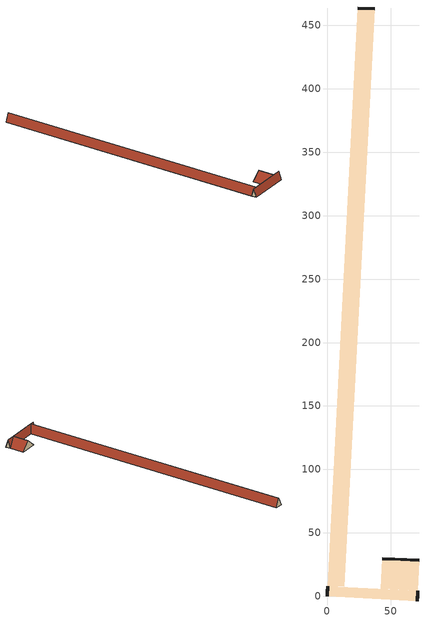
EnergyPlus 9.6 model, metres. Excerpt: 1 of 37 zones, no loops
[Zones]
Thermal Zone A
 floor to Thermal Zone 34 (Interior Floor): 0,0 71.12,-3.73 71.54,4.31 0.42,8.04 z102.11
 floor to Thermal Zone 35 (Interior Floor): 0.42,8.04 13.66,7.34 37.54,462.97 24.3,463.66 z102.11
 floor to Thermal Zone 36 (Interior Floor): 42.2,5.85 71.54,4.31 72.8,28.23 43.46,29.77 z102.11
 wall outside (Ext Wall): 71.12,-3.73,102.11 71.54,4.31,102.11 71.33,0.3,115.71; 0,0,102.11 0.21,4.02,115.71 0.42,8.04,102.11; 30.92,463.32,115.71 37.54,462.97,102.11 24.3,463.66,102.11; 43.46,29.77,102.11 58.13,29,115.71 72.8,28.23,102.11
 roof outside (Ext Roof): 0,0,102.11 71.12,-3.73,102.11 71.33,0.3,115.71 0.21,4.02,115.71; 0.21,4.02,115.71 6.83,3.68,115.71 0.42,8.04,102.11; 56.66,1.07,115.71 71.33,0.3,115.71 71.54,4.31,102.11; 6.83,3.68,115.71 56.66,1.07,115.71 42.2,5.85,102.11 13.66,7.34,102.11; 0.42,8.04,102.11 6.83,3.68,115.71 30.92,463.32,115.71 24.3,463.66,102.11; 6.83,3.68,115.71 13.66,7.34,102.11 37.54,462.97,102.11 30.92,463.32,115.71; 42.2,5.85,102.11 56.66,1.07,115.71 58.13,29,115.71 43.46,29.77,102.11; 56.66,1.07,115.71 71.54,4.31,102.11 72.8,28.23,102.11 58.13,29,115.71
[Building]
Building 1: North Axis {deg}=-0
[Site:Location]
Washington Dc Dulles IntL Ar: Latitude {deg}=38.98; Longitude {deg}=-77.47; Time Zone {hr}=-5; Elevation {m}=82
[SizingPeriod:DesignDay] Month=7; Day of Month=21; Day Type=SummerDesignDay; Daily Dry-Bulb Temperature Range {deltaC}=14.4; Dry-Bulb Temperature Range Modifier Type=DefaultMultipliers; Barometric Pressure {Pa}=86790; Wind Speed {m/s}=5; Wind Direction {deg}=340; Rain Indicator=No; Snow Indicator=No; Daylight Saving Time Indicator=No; Solar Model Indicator=ASHRAETau; ASHRAE Clear Sky Optical Depth for Beam Irradiance (taub)=0.339; ASHRAE Clear Sky Optical Depth for Diffuse Irradiance (taud)=2.366; Begin Environment Reset Mode=FullResetAtBeginEnvironment
Name | Maximum Dry-Bulb Temperature {C} | Humidity Condition Type | Wetbulb or DewPoint at Maximum Dry-Bulb {C} | Enthalpy at Maximum Dry-Bulb {J/kg}
SALT-LAKE-CITY-IAP Ann Clg .4% Condns DB=>MWB | 36.5 | Wetbulb | 17.1
SALT-LAKE-CITY-IAP Ann Clg .4% Condns DP=>MDB | 22.5 | Dewpoint | 15.6
SALT-LAKE-CITY-IAP Ann Clg .4% Condns Enth=>MDB | 30.8 | Enthalpy |  | 59300
SALT-LAKE-CITY-IAP Ann Clg .4% Condns WB=>MDB | 31.2 | Wetbulb | 19
[Material] Thermal Absorptance=0.9
Name | Roughness | Thickness m | Conductivity W/m-K | Density kg/m3 | Specific Heat J/kg-K | Solar Absorptance | Visible Absorptance
wall concrete | MediumRough | 0.398 | 0.5 | 2243 | 837 | 0.65 | 0.65
roof concrete | MediumRough | 0.401 | 0.5 | 2243 | 837 | 0.65 | 0.65
Wall Insulation [37] | MediumRough | 0.0681 | 0.0432 | 91 | 837 | 0.5 | 0.5
Roof Insulation [25] | MediumRough | 0.263 | 0.049 | 265 | 836.8 | 0.7 | 0.7
F16 Acoustic tile | MediumSmooth | 0.0191 | 0.06 | 368 | 590 | 0.3 | 0.3
M11 100mm lightweight concrete | MediumRough | 0.1016 | 0.53 | 1280 | 840 | 0.5 | 0.5
[Material:AirGap]
F05 Ceiling air space resistance: Thermal Resistance m2-K/W=0.18
[Construction]
Ext Roof: roof concrete, Roof Insulation [25]
Ext Wall: wall concrete, Wall Insulation [37]
Interior Floor: F16 Acoustic tile, F05 Ceiling air space resistance, M11 100mm lightweight concrete
[Zone]
Thermal Zone A: 3, 0, 0, 102.11, , 1, , , , , , No
